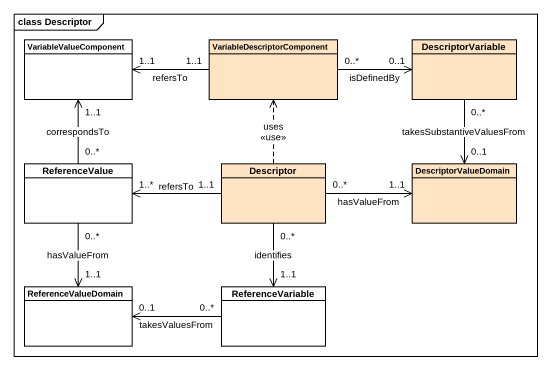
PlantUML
@startuml
mainframe class Descriptor
hide circle
hide empty members
class VariableValueComponent
class VariableDescriptorComponent #FFE4C4
class DescriptorVariable #FFE4C4
class ReferenceValue
class Descriptor #FFE4C4
class DescriptorValueDomain #FFE4C4
class ReferenceValueDomain
class ReferenceVariable
VariableDescriptorComponent "1..1" -left-> "1..1" VariableValueComponent : refersTo
VariableDescriptorComponent "0..*" -right-> "0..1" DescriptorVariable : isDefinedBy
DescriptorVariable "0..*" --> "0..1" DescriptorValueDomain : takesSubstantiveValuesFrom
ReferenceValue "0..*" -up-> "1..1" VariableValueComponent : correspondsTo
ReferenceValue "0..*" --> "1..1" ReferenceValueDomain : hasValueFrom
Descriptor .up.> VariableDescriptorComponent : uses\n<<use>>
Descriptor "1..1" -left-> "1..*" ReferenceValue : refersTo
Descriptor "0..*" -right-> "1..1" DescriptorValueDomain : hasValueFrom
Descriptor "0..*" --> "1..1" ReferenceVariable : identifies
ReferenceVariable "0..*" -left-> "0..1" ReferenceValueDomain : takesValuesFrom
@enduml
